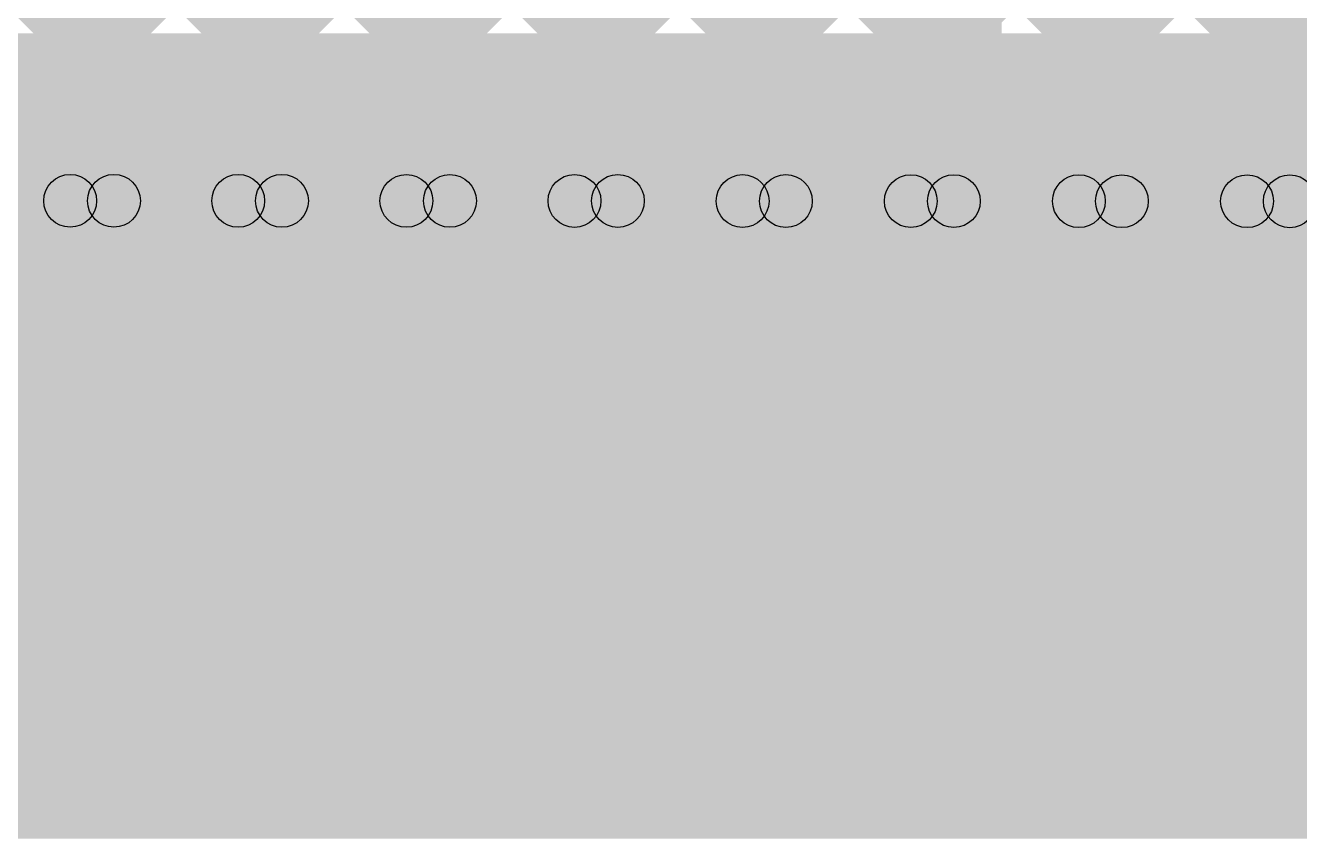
# Model space of a CAD drawing. Header units: millimetres. Extents: x 2.72 to 4.82, y 2.46 to 3.29.
# Drawn here: x 4.3301 to 4.5231, y 2.465 to 2.5882 of the extents above; entities that cross this region are included whole.
import ezdxf

# ---------------------------------------------------------------- set-up
doc = ezdxf.new("R2010")
doc.units = ezdxf.units.MM
doc.header["$MEASUREMENT"] = 0
doc.layers.add('BottomLayer', color=5, linetype='Continuous')
doc.layers.add('TopLayer', color=1, linetype='Continuous')

msp = doc.modelspace()

# ---------------------------------------------------------------- hatches: boundary and pattern name
at = {"layer": 'BottomLayer'}
for points in [[(4.46, 2.465), (4.478, 2.465), (4.478, 2.705), (4.46, 2.705)], [(3.049, 2.465), (4.817, 2.465), (4.817, 2.587), (3.049, 2.587)]]:
    msp.add_hatch(color=5, dxfattribs=at).paths.add_polyline_path(points)
at = {"layer": 'TopLayer'}
for points in [[(4.01941, 2.97528), (4.02507, 2.98094), (4.44159, 2.56442), (4.43594, 2.55876)], [(4.01992, 2.94932), (4.02558, 2.95498), (4.41613, 2.56443), (4.41047, 2.55877)], [(4.0174, 2.92639), (4.02306, 2.93204), (4.39066, 2.56444), (4.385, 2.55878)], [(4.00498, 2.91335), (4.01064, 2.919), (4.36519, 2.56445), (4.35954, 2.55879)], [(4.01703, 2.87584), (4.02269, 2.8815), (4.33973, 2.56446), (4.33407, 2.55881)], [(4.44814, 2.55876), (4.44249, 2.56442), (4.71524, 2.83716), (4.72089, 2.83151)], [(4.47359, 2.55875), (4.46793, 2.5644), (4.7152, 2.81167), (4.72086, 2.80602)], [(4.49903, 2.55874), (4.49338, 2.56439), (4.71517, 2.78619), (4.72083, 2.78053)], [(4.52448, 2.55872), (4.51882, 2.56438), (4.71514, 2.7607), (4.72079, 2.75504)], [(4.32092, 2.55881), (4.31526, 2.56447), (4.39712, 2.64633), (4.40278, 2.64067)], [(4.34637, 2.5588), (4.34071, 2.56446), (4.40245, 2.6262), (4.4081, 2.62054)], [(4.47754, 2.61898), (4.4832, 2.62464), (4.54346, 2.56437), (4.5378, 2.55872)], [(4.46537, 2.60569), (4.47103, 2.61135), (4.51799, 2.56438), (4.51234, 2.55873)], [(4.39726, 2.55878), (4.3916, 2.56444), (4.4373, 2.61014), (4.44296, 2.60449)], [(4.4227, 2.55877), (4.41704, 2.56443), (4.46276, 2.61014), (4.46842, 2.60449)], [(4.44112, 2.60449), (4.44678, 2.61014), (4.49253, 2.5644), (4.48687, 2.55874)], [(4.37181, 2.55879), (4.36615, 2.56445), (4.41019, 2.60848), (4.41584, 2.60282)], [(4.42085, 2.5993), (4.42651, 2.60496), (4.46706, 2.56441), (4.4614, 2.55875)], [(3.02643, 2.5582), (3.02643, 2.5662), (4.66569, 2.56549), (4.66569, 2.55749)]]:
    msp.add_hatch(color=1, dxfattribs=at).paths.add_polyline_path(points)
h = msp.add_hatch(color=1, dxfattribs=at)
edge = h.paths.add_edge_path()
edge.add_arc((4.3369, 2.56163), 0.004, 0, 360)
h = msp.add_hatch(color=1, dxfattribs=at)
edge = h.paths.add_edge_path()
edge.add_arc((4.34354, 2.56163), 0.004, 0, 360)
h = msp.add_hatch(color=1, dxfattribs=at)
edge = h.paths.add_edge_path()
edge.add_arc((4.36236, 2.56162), 0.004, 0, 360)
h = msp.add_hatch(color=1, dxfattribs=at)
edge = h.paths.add_edge_path()
edge.add_arc((4.36898, 2.56162), 0.004, 0, 360)
h = msp.add_hatch(color=1, dxfattribs=at)
edge = h.paths.add_edge_path()
edge.add_arc((4.38783, 2.56161), 0.004, 0, 360)
h = msp.add_hatch(color=1, dxfattribs=at)
edge = h.paths.add_edge_path()
edge.add_arc((4.39443, 2.56161), 0.004, 0, 360)
h = msp.add_hatch(color=1, dxfattribs=at)
edge = h.paths.add_edge_path()
edge.add_arc((4.4133, 2.5616), 0.004, 0, 360)
h = msp.add_hatch(color=1, dxfattribs=at)
edge = h.paths.add_edge_path()
edge.add_arc((4.41987, 2.5616), 0.004, 0, 360)
h = msp.add_hatch(color=1, dxfattribs=at)
edge = h.paths.add_edge_path()
edge.add_arc((4.43876, 2.56159), 0.004, 0, 360)
h = msp.add_hatch(color=1, dxfattribs=at)
edge = h.paths.add_edge_path()
edge.add_arc((4.44532, 2.56159), 0.004, 0, 360)
h = msp.add_hatch(color=1, dxfattribs=at)
edge = h.paths.add_edge_path()
edge.add_arc((4.46423, 2.56158), 0.004, 0, 360)
h = msp.add_hatch(color=1, dxfattribs=at)
edge = h.paths.add_edge_path()
edge.add_arc((4.47076, 2.56158), 0.004, 0, 360)
h = msp.add_hatch(color=1, dxfattribs=at)
edge = h.paths.add_edge_path()
edge.add_arc((4.4897, 2.56157), 0.004, 0, 360)
h = msp.add_hatch(color=1, dxfattribs=at)
edge = h.paths.add_edge_path()
edge.add_arc((4.49621, 2.56156), 0.004, 0, 360)
h = msp.add_hatch(color=1, dxfattribs=at)
edge = h.paths.add_edge_path()
edge.add_arc((4.51517, 2.56156), 0.004, 0, 360)
h = msp.add_hatch(color=1, dxfattribs=at)
edge = h.paths.add_edge_path()
edge.add_arc((4.52165, 2.56155), 0.004, 0, 360)

# ---------------------------------------------------------------- linework, layer by layer
for centre in [(4.3369, 2.56163), (4.34354, 2.56163), (4.36236, 2.56162), (4.36898, 2.56162), (4.38783, 2.56161), (4.39443, 2.56161), (4.4133, 2.5616), (4.41987, 2.5616), (4.43876, 2.56159), (4.44532, 2.56159), (4.46423, 2.56158), (4.47076, 2.56158), (4.4897, 2.56157), (4.49621, 2.56156), (4.51517, 2.56156), (4.52165, 2.56155)]:
    msp.add_circle(centre, 0.004, dxfattribs=at)

doc.saveas('drawing.dxf')
